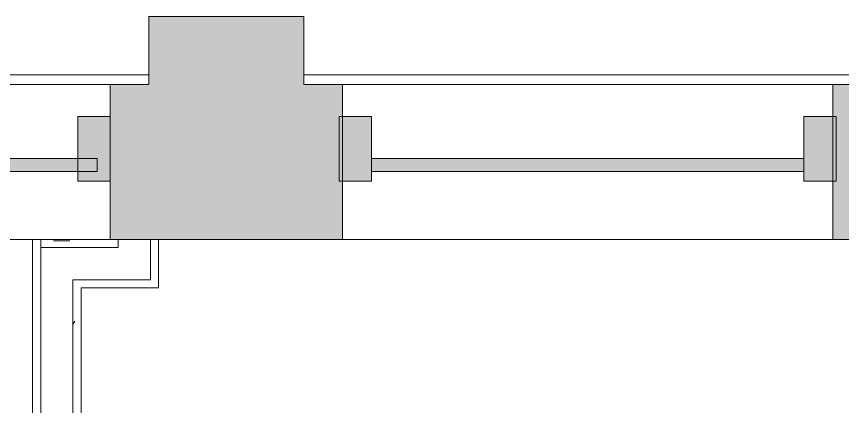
# Model space of a CAD drawing. Header units: inches. Extents: x -1880 to 225, y -1065 to 162.
# Drawn here: x -655.6 to -591.6, y 87 to 117.2 of the extents above; entities that cross this region are included whole.
import ezdxf

# ---------------------------------------------------------------- set-up
doc = ezdxf.new("R2010")
doc.units = ezdxf.units.IN
doc.header["$MEASUREMENT"] = 0
for name, color, linetype, lineweight in [('06_555 11th St - background_dwg', 8, 'Continuous', 9), ('A-GLAZ-CURT', 52, 'Continuous', 13), ('A-GLAZ-CWMG', 51, 'Continuous', 13), ('A-WALL', 113, 'Continuous', 13), ('A-WALL-PATT', 111, 'Continuous', 13), ('I-WALL', 2, 'Continuous', 13), ('P-SILL', 7, 'Continuous', 9)]:
    doc.layers.add(name, color=color, linetype=linetype, lineweight=lineweight)
pattern_1 = [(0, (0, 0), (30.72, 7.68), [1.267, -21.773, 1.267, -21.773, -122.88]), (0, (0, 0), (30.72, 7.68), [-46.08, 1.267, -44.813, 1.267, -21.773, -53.76]), (0, (0, 0), (30.72, 7.68), [-115.2, 1.267, -14.093, 1.267, -37.133]), (120, (11.52, 3.84), (-22.011075, 22.7643), [1.267, -21.773, 1.267, -21.773, -122.88]), (120, (11.52, 3.84), (-22.011075, 22.7643), [-46.08, 1.267, -44.813, 1.267, -21.773, -53.76]), (120, (11.52, 3.84), (-22.011075, 22.7643), [-115.2, 1.267, -14.093, 1.267, -37.133]), (240, (15.36, 19.2), (-8.708925, -30.4443), [1.267, -21.773, 1.267, -21.773, -122.88]), (240, (15.36, 19.2), (-8.708925, -30.4443), [-46.08, 1.267, -44.813, 1.267, -21.773, -53.76]), (240, (15.36, 19.2), (-8.708925, -30.4443), [-115.2, 1.267, -14.093, 1.267, -37.133])]

# ---------------------------------------------------------------- blocks, each defined once
blk = doc.blocks.new('System Panel - Glazed-4907094-FIRST FLOOR POWER _ SIGNAL')
at = {"layer": 'A-GLAZ-CURT', "lineweight": 9}
blk.add_hatch(color=7, dxfattribs=at).paths.add_polyline_path([(15.5, -1.75), (17.375, -1.75), (17.375, -0.75), (-17.375, -0.75), (-17.375, -1.75), (13.019, -1.75)], flags=0)
at = {"layer": 'A-GLAZ-CURT', "color": 8, "lineweight": 20}
for p, q in [((17.375, -0.75), (-17.375, -0.75)), ((-17.375, -0.75), (-17.375, -1.75)), ((17.375, -1.75), (17.375, -0.75)), ((-17.375, -1.75), (17.375, -1.75))]:
    blk.add_line(p, q, dxfattribs=at)
blk = doc.blocks.new('System Panel - Glazed-4907048-FIRST FLOOR POWER _ SIGNAL')
at = {"layer": 'A-GLAZ-CURT', "lineweight": 9}
blk.add_hatch(color=7, dxfattribs=at).paths.add_polyline_path([(16.75, -1.75), (16.75, -0.75), (-16.75, -0.75), (-16.75, -1.75)], flags=0)
at = {"layer": 'A-GLAZ-CURT', "color": 8, "lineweight": 20}
for p, q in [((16.75, -0.75), (-16.75, -0.75)), ((-16.75, -0.75), (-16.75, -1.75)), ((16.75, -1.75), (16.75, -0.75)), ((-16.75, -1.75), (16.75, -1.75))]:
    blk.add_line(p, q, dxfattribs=at)
blk = doc.blocks.new('Rectangular Mullion - 2_5_ x 5_ rectangular-4904573-FIRST FLOOR POWER _ SIGNAL')
at = {"layer": 'A-GLAZ-CWMG', "lineweight": 9}
blk.add_hatch(color=7, dxfattribs=at).paths.add_polyline_path([(-1, -2.5), (-2.5, -2.5), (-2.5, 0.75), (-1, 0.75), (-1, 1.75), (-2.5, 1.75), (-2.5, 2.5), (0, 2.5), (0, -2.5)], flags=0)
at = {"layer": 'A-GLAZ-CWMG', "color": 8, "lineweight": 20}
for p, q in [((-2.5, 2.5), (0, 2.5)), ((-2.5, -2.5), (-2.5, 2.5)), ((0, 2.5), (0, -2.5)), ((0, -2.5), (-2.5, -2.5))]:
    blk.add_line(p, q, dxfattribs=at)
blk = doc.blocks.new('Rectangular Mullion - 2_5_ x 5_ rectangular-4903428-FIRST FLOOR POWER _ SIGNAL')
at = {"layer": 'A-GLAZ-CWMG', "lineweight": 9}
blk.add_hatch(color=7, dxfattribs=at).paths.add_polyline_path([(-1.25, -2.5), (-1.25, 2.5), (1.25, 2.5), (1.25, -2.5)], flags=0)
at = {"layer": 'A-GLAZ-CWMG', "color": 8, "lineweight": 20}
for p, q in [((-1.25, 2.5), (1.25, 2.5)), ((-1.25, -2.5), (-1.25, 2.5)), ((1.25, 2.5), (1.25, -2.5)), ((1.25, -2.5), (-1.25, -2.5))]:
    blk.add_line(p, q, dxfattribs=at)
blk = doc.blocks.new('06_555 11th St - background_dwg-4793957-FIRST FLOOR POWER _ SIGNAL')
at = {"layer": 'P-SILL'}
for p, q in [((2732.684, 3075.229), (2688.684, 3075.229)), ((2788.684, 3075.229), (2744.684, 3075.229))]:
    blk.add_line(p, q, dxfattribs=at)

msp = doc.modelspace()

# ---------------------------------------------------------------- hatches: boundary and pattern name
at = {"layer": 'A-WALL-PATT', "lineweight": 9}
msp.add_hatch(color=7, dxfattribs=at).paths.add_polyline_path([(-633.386, 111.966), (-633.386, 117.216), (-645.386, 117.216), (-645.386, 111.966), (-644.147, 111.966)], flags=0)
h = msp.add_hatch(color=7, dxfattribs=at)
h.paths.add_polyline_path([(201.607, 99.966), (201.607, 111.966), (183.607, 111.966), (183.607, 99.966)], flags=0)
h.paths.add_polyline_path([(123.607, 99.966), (141.607, 99.966), (141.607, 111.966), (123.607, 111.966)], flags=0)
h.paths.add_polyline_path([(57.232, 99.966), (81.607, 99.966), (81.607, 111.966), (3.607, 111.966), (3.607, 99.966), (27.232, 99.966), (27.232, 103.586), (57.232, 103.586)], flags=0)
h.paths.add_polyline_path([(-38.393, 99.966), (-38.393, 111.966), (-56.393, 111.966), (-56.393, 99.966), (-41.393, 99.966)], flags=0)
h.paths.add_polyline_path([(-109.05, 99.966), (-98.393, 99.966), (-98.393, 111.966), (-116.393, 111.966), (-116.393, 99.966)], flags=0)
h.paths.add_polyline_path([(-158.393, 99.966), (-158.393, 111.966), (-176.393, 111.966), (-176.393, 99.966), (-175.937, 99.966)], flags=0)
h.paths.add_polyline_path([(-296.393, 99.966), (-272.393, 99.966), (-272.393, 103.586), (-242.393, 103.586), (-242.393, 99.966), (-218.393, 99.966), (-218.393, 111.966), (-296.393, 111.966), (-296.393, 102.858)], flags=0)
h.paths.add_polyline_path([(-338.393, 99.966), (-338.393, 111.966), (-356.393, 111.966), (-356.393, 99.966), (-343.155, 99.966)], flags=0)
h.paths.add_polyline_path([(-398.393, 99.966), (-398.393, 111.966), (-416.393, 111.966), (-416.393, 99.966), (-410.042, 99.966)], flags=0)
h.paths.add_polyline_path([(-476.393, 99.966), (-458.393, 99.966), (-458.393, 111.966), (-476.393, 111.966)], flags=0)
h.paths.add_polyline_path([(-518.393, 99.966), (-518.393, 111.966), (-592.386, 111.966), (-592.386, 99.966), (-543.817, 99.966)], flags=0)
h.paths.add_polyline_path([(-644.147, 99.966), (-630.386, 99.966), (-630.386, 111.966), (-648.386, 111.966), (-648.386, 99.966), (-644.636, 99.966)], flags=0)
h.paths.add_polyline_path([(-704.386, 99.966), (-686.386, 99.966), (-686.386, 111.966), (-704.386, 111.966)], flags=0)
h.paths.add_polyline_path([(-798.386, 99.966), (-798.386, 111.966), (-872.385, 111.966), (-872.385, 99.966), (-844.809, 99.966)], flags=0)
h.paths.add_polyline_path([(-760.386, 99.966), (-742.386, 99.966), (-742.386, 111.966), (-760.386, 111.966)], flags=0)
h.paths.add_polyline_path([(-911.696, 99.966), (-910.386, 99.966), (-910.386, 111.966), (-928.386, 111.966), (-928.386, 99.966), (-913.386, 99.966)], flags=0)
h.paths.add_polyline_path([(-966.386, 99.966), (-966.386, 111.966), (-984.386, 111.966), (-984.386, 99.966), (-978.554, 99.966)], flags=0)
h.paths.add_polyline_path([(-1040.386, 99.966), (-1022.386, 99.966), (-1022.386, 111.966), (-1040.386, 111.966)], flags=0)
h.paths.add_polyline_path([(-1152.386, 99.966), (-1078.385, 99.966), (-1078.385, 111.966), (-1152.386, 111.966)], flags=0)
h.paths.add_polyline_path([(-1190.386, 99.966), (-1190.386, 111.966), (-1208.386, 111.966), (-1208.386, 99.966)], flags=0)
h.paths.add_polyline_path([(-1264.386, 99.966), (-1246.386, 99.966), (-1246.386, 111.966), (-1264.386, 111.966)], flags=0)
h.paths.add_polyline_path([(-1302.386, 99.966), (-1302.386, 111.966), (-1320.636, 111.966), (-1320.636, 99.966), (-1313.02, 99.966)], flags=0)
h.paths.add_polyline_path([(-1416.761, 99.966), (-1358.386, 99.966), (-1358.386, 111.966), (-1432.385, 111.966), (-1432.385, 99.966), (-1417.386, 99.966)], flags=0)
h.paths.add_polyline_path([(-1470.386, 99.966), (-1470.386, 111.966), (-1488.386, 111.966), (-1488.386, 99.966)], flags=0)
h.paths.add_polyline_path([(-1541.386, 111.966), (-1541.011, 105.966), (-1541.386, 105.966)], flags=0)
h.paths.add_polyline_path([(-1526.386, 99.966), (-1526.386, 111.966), (-1544.386, 111.966), (-1544.386, 109.455), (-1544.255, 109.455), (-1544.136, 107.166), (-1544.136, 104.455), (-1544.386, 104.455), (-1544.386, 99.966), (-1540.636, 99.966)], flags=0)
h.paths.add_polyline_path([(-1582.386, 99.966), (-1582.386, 111.966), (-1600.386, 111.966), (-1600.386, 99.966)], flags=0)
h = msp.add_hatch(dxfattribs=at)
h.set_pattern_fill('FP1_1', color=256, style=0, pattern_type=2)
h.set_pattern_definition(pattern_1)
h.paths.add_polyline_path([(-654.386, -92.675), (-654.379, -92.674), (-654.011, 21.466), (-654.261, 21.466), (-654.261, 51.466), (-653.915, 51.466), (-653.761, 99.341), (-654.386, 99.966), (-654.386, -68.557)], flags=0)
h = msp.add_hatch(dxfattribs=at)
h.set_pattern_fill('FP1_1', color=256, style=0, pattern_type=2)
h.set_pattern_definition(pattern_1)
h.paths.add_polyline_path([(-653.761, -94.909), (-653.761, -93.131), (-654.38, -93.175), (-654.386, -94.909)], flags=0)
h.paths.add_polyline_path([(-654.379, -92.674), (-653.761, -92.63), (-653.761, 21.466), (-654.011, 21.466), (-654.301, -68.557)], flags=0)
h.paths.add_polyline_path([(-653.761, 99.341), (-653.761, 99.966), (-654.386, 99.966)], flags=0)
h.paths.add_polyline_path([(-653.761, 51.466), (-653.786, 91.635), (-653.915, 51.466)], flags=0)
h = msp.add_hatch(dxfattribs=at)
h.set_pattern_fill('FP1_1', color=256, style=0, pattern_type=2)
h.set_pattern_definition(pattern_1)
h.paths.add_polyline_path([(-650.636, 99.341), (-648.386, 99.341), (-648.386, 99.966), (-653.761, 99.966), (-653.761, 99.341), (-651.261, 99.341)], flags=0)
h = msp.add_hatch(dxfattribs=at)
h.set_pattern_fill('FP1_1', color=256, style=0, pattern_type=2)
h.set_pattern_definition(pattern_1)
h.paths.add_polyline_path([(-650.636, -94.909), (-650.636, -92.906), (-651.261, -92.951), (-651.261, -94.909)], flags=0)
h.paths.add_polyline_path([(-651.261, -92.45), (-650.636, -92.405), (-650.636, 21.466), (-651.261, 21.466), (-651.261, -68.557)], flags=0)
h.paths.add_polyline_path([(-650.636, 51.466), (-650.636, 96.841), (-651.261, 96.841), (-651.261, 51.466), (-650.782, 51.466)], flags=0)

# ---------------------------------------------------------------- linework, layer by layer
at = {"layer": 'A-WALL', "color": 8, "lineweight": 20}
for p, q in [((-633.386, 117.216), (-645.386, 117.216)), ((-645.386, 117.216), (-645.386, 111.966)), ((-633.386, 111.966), (-633.386, 117.216)), ((-645.386, 111.966), (-648.386, 111.966)), ((-648.386, 111.966), (-648.386, 99.966)), ((-630.386, 111.966), (-633.386, 111.966)), ((-630.386, 99.966), (-630.386, 111.966)), ((-518.393, 111.966), (-592.386, 111.966)), ((-592.386, 111.966), (-592.386, 99.966)), ((-644.636, 99.966), (-630.386, 99.966)), ((-592.386, 99.966), (-518.393, 99.966))]:
    msp.add_line(p, q, dxfattribs=at)
at = {"layer": 'A-WALL', "lineweight": 9}
for p, q in [((-686.386, 111.966), (-648.386, 111.966)), ((-630.386, 111.966), (-592.386, 111.966)), ((-592.386, 99.966), (-630.386, 99.966))]:
    msp.add_line(p, q, dxfattribs=at)
at = {"layer": 'A-WALL'}
for p, q in [((-644.636, 99.966), (-648.386, 99.966)), ((-647.761, 99.341), (-647.761, 99.966)), ((-645.261, 96.841), (-645.261, 99.966)), ((-653.761, 99.341), (-647.761, 99.341)), ((-651.261, 51.466), (-651.261, 96.841)), ((-645.261, 96.841), (-651.261, 96.841))]:
    msp.add_line(p, q, dxfattribs=at)
at = {"layer": 'I-WALL'}
for p, q in [((-648.386, 99.966), (-657.511, 99.966)), ((-654.386, 99.966), (-654.386, -94.909)), ((-653.761, 51.466), (-653.761, 99.966)), ((-644.636, 96.216), (-644.636, 99.966)), ((-650.636, 51.466), (-650.636, 96.216)), ((-650.636, 96.216), (-644.636, 96.216))]:
    msp.add_line(p, q, dxfattribs=at)

# ---------------------------------------------------------------- block references
at = {"layer": '06_555 11th St - background_dwg', "color": 7}
msp.add_blockref('06_555 11th St - background_dwg-4793957-FIRST FLOOR POWER _ SIGNAL', (-3378.07, -2962.514), dxfattribs=at)
at = {"layer": 'A-GLAZ-CURT', "lineweight": 9}
for name, p in [('System Panel - Glazed-4907094-FIRST FLOOR POWER _ SIGNAL', (-666.761, 106.966)), ('System Panel - Glazed-4907048-FIRST FLOOR POWER _ SIGNAL', (-611.386, 106.966))]:
    msp.add_blockref(name, p, dxfattribs=at)
at = {"layer": 'A-GLAZ-CWMG', "lineweight": 9, "extrusion": (0, 0, -1), "rotation": 180}
for name, p in [('Rectangular Mullion - 2_5_ x 5_ rectangular-4904573-FIRST FLOOR POWER _ SIGNAL', (648.386, 106.966)), ('Rectangular Mullion - 2_5_ x 5_ rectangular-4903428-FIRST FLOOR POWER _ SIGNAL', (629.386, 106.966)), ('Rectangular Mullion - 2_5_ x 5_ rectangular-4903428-FIRST FLOOR POWER _ SIGNAL', (593.386, 106.966))]:
    msp.add_blockref(name, p, dxfattribs=at)

doc.saveas('drawing.dxf')
